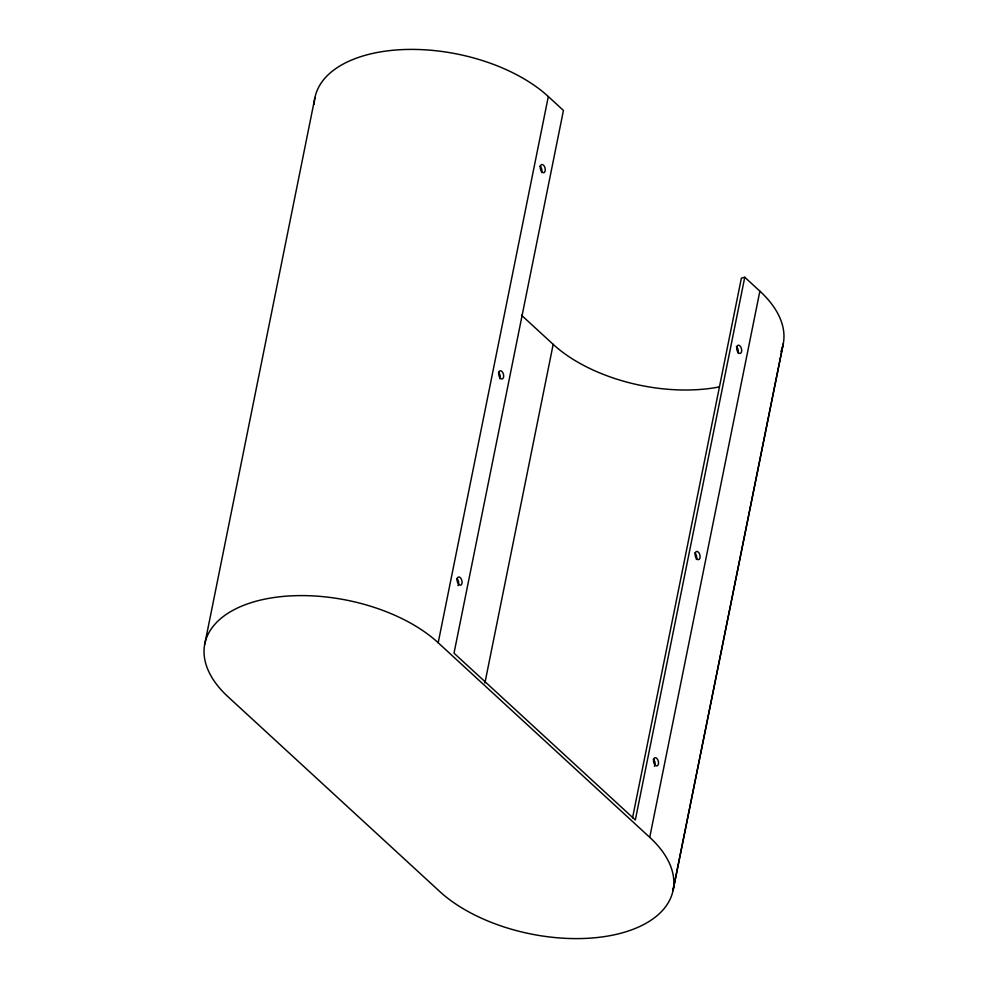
<?xml version="1.0" encoding="UTF-8"?>
<svg xmlns="http://www.w3.org/2000/svg" width="988" height="988" viewBox="0 0 988 988"><rect width="100%" height="100%" fill="white"/><g stroke="black" fill="none" stroke-linecap="round" stroke-linejoin="round"><path stroke-width="1.48" d="M204.726 644.275L314.974 97.466M438.203 642.756A130.947 70.938 11.4 0 0 258.041 600.704A130.947 70.938 11.4 0 0 228.129 696.861L439.672 891.448A130.947 70.938 11.4 0 0 619.822 933.499A130.947 70.938 11.4 0 0 649.746 837.342L438.19 642.756L548.328 96.552A130.947 70.938 11.4 0 0 404.858 49.511A130.947 70.938 11.4 0 0 314.172 104.246M484.898 683.017L553.181 344.367L521.503 315.234M632.555 817.817L741.383 278.11L744.767 277.245L759.871 291.139A130.947 70.938 11.4 0 1 782.039 348.517M744.767 277.245L635.333 819.978L454.011 653.179L563.444 110.446L548.328 96.552M649.734 837.342L759.871 291.139M673.149 889.929L783.274 343.725M673.026 890.534L783.151 344.33M719.338 386.913A126.736 68.654 11.4 0 1 553.169 344.367M456.901 578.499A4.211 2.359 75.6 0 1 457.95 585.637M498.483 372.266A4.211 2.359 75.6 0 1 499.94 378.787M540.078 166.021A4.211 2.359 75.6 0 1 541.523 172.542M653.34 759.192A4.211 2.359 75.6 0 1 654.377 766.33M694.922 552.959A4.211 2.359 75.6 0 1 696.367 559.48M736.369 346.603A4.211 2.359 75.6 0 1 738.024 353.087M781.841 349.11A130.947 70.938 11.4 0 1 780.94 351.444M736.727 347.294A4.211 2.359 75.6 0 0 739.926 353.445A4.211 2.359 75.6 0 0 740.901 347.22A4.211 2.359 75.6 0 0 736.727 347.294M540.337 166.404A4.211 2.359 75.6 0 0 543.351 172.752A4.211 2.359 75.6 0 0 544.573 166.737A4.211 2.359 75.6 0 0 540.337 166.404M498.755 372.637A4.211 2.359 75.6 0 0 501.768 378.984A4.211 2.359 75.6 0 0 502.978 372.97A4.211 2.359 75.6 0 0 498.755 372.637M695.182 553.329A4.211 2.359 75.6 0 0 698.207 559.677A4.211 2.359 75.6 0 0 699.418 553.663A4.211 2.359 75.6 0 0 695.182 553.329M457.16 578.882A4.211 2.359 75.6 0 0 460.186 585.217A4.211 2.359 75.6 0 0 461.396 579.203A4.211 2.359 75.6 0 0 457.16 578.882M653.599 759.574A4.211 2.359 75.6 0 0 656.612 765.91A4.211 2.359 75.6 0 0 657.835 759.895A4.211 2.359 75.6 0 0 653.599 759.574"/></g></svg>
